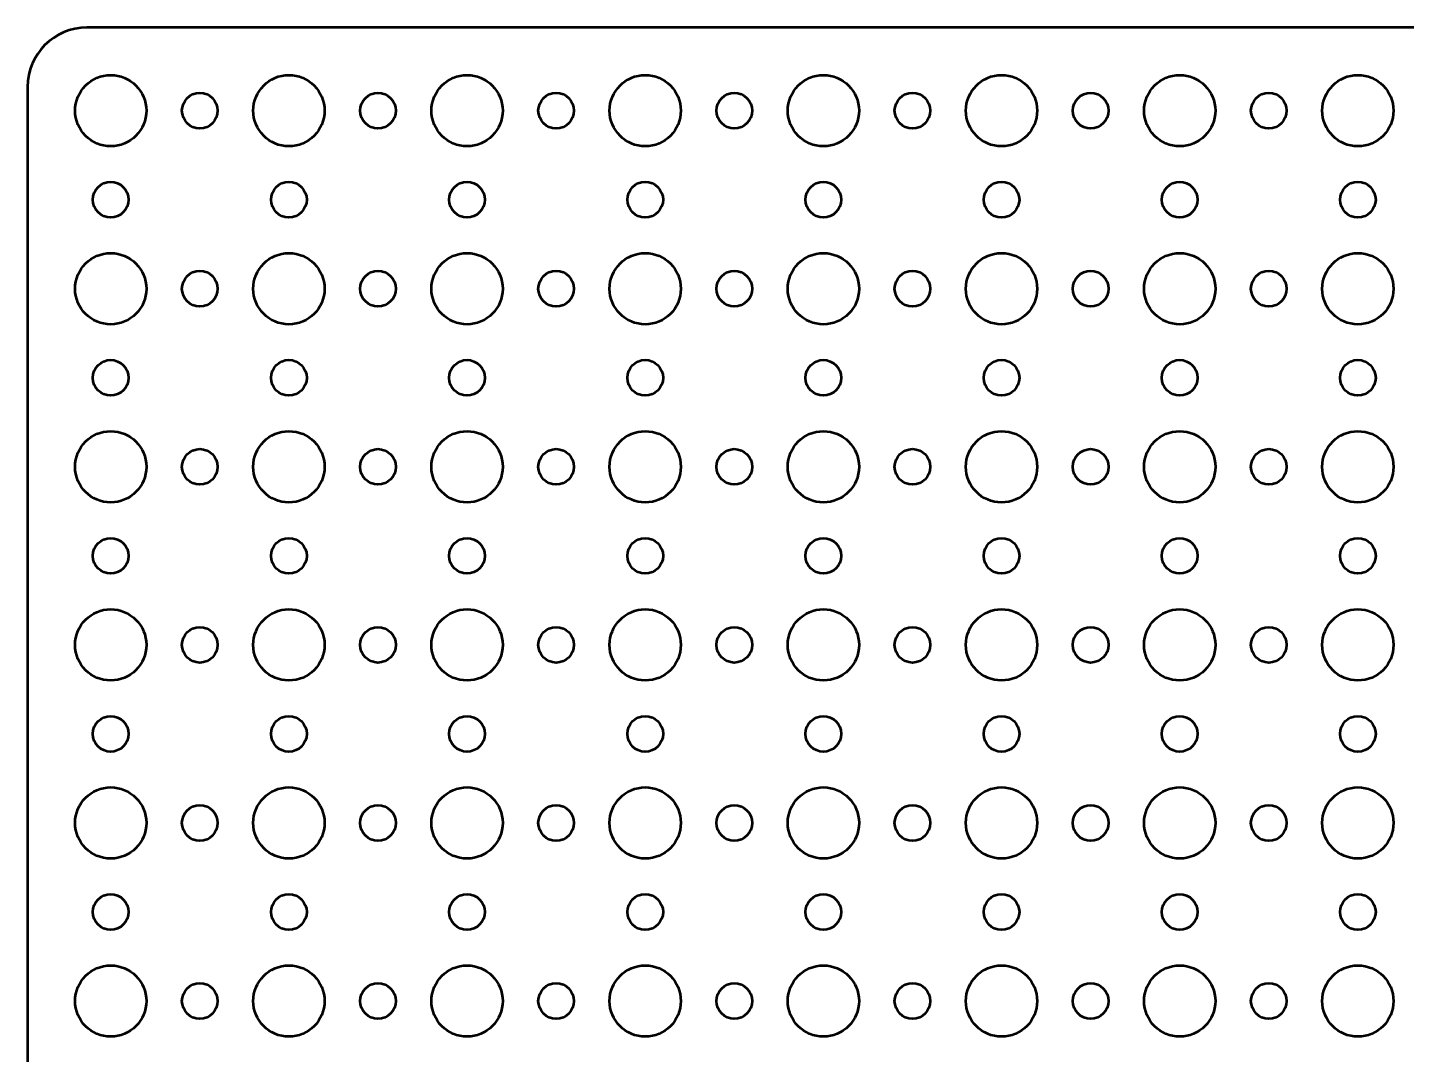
# Model space of a CAD drawing. Header units: centimetres. Extents: x -57 to 52, y -52 to 59.
# Drawn here: x -48.7 to -37.09, y -1.95 to 6.7 of the extents above; entities that cross this region are included whole.
import ezdxf

# ---------------------------------------------------------------- set-up
doc = ezdxf.new("R2010")
doc.units = ezdxf.units.CM
doc.header["$MEASUREMENT"] = 0
doc.layers.add('Layer 1', color=7, linetype='Continuous')

msp = doc.modelspace()

# ---------------------------------------------------------------- linework, layer by layer
at = {"layer": 'Layer 1', "lineweight": 53}
for centre, major_axis in [((-47.99999, 5.99999), (0, 0.30001)), ((-46.49999, 5.99999), (0, 0.30001)), ((-44.99999, 5.99999), (0, 0.30001)), ((-43.49999, 5.99999), (0, 0.30001)), ((-41.99999, 5.99999), (0, 0.30001)), ((-40.49999, 5.99999), (0, 0.30001)), ((-38.99999, 5.99999), (0, 0.30001)), ((-37.49999, 5.99999), (0, 0.30001)), ((-47.25, 6), (0, 0.15)), ((-45.75, 6), (0, 0.15)), ((-44.25, 6), (0, 0.15)), ((-42.75, 6), (0, 0.15)), ((-41.25, 6), (0, 0.15)), ((-39.75, 6), (0, 0.15)), ((-38.25, 6), (0, 0.15)), ((-48, 5.25), (0, 0.15)), ((-46.5, 5.25), (0, 0.15)), ((-45, 5.25), (0, 0.15)), ((-43.5, 5.25), (0, 0.15)), ((-42, 5.25), (0, 0.15)), ((-40.5, 5.25), (0, 0.15)), ((-39, 5.25), (0, 0.15)), ((-37.5, 5.25), (0, 0.15)), ((-47.99999, 4.49999), (0, 0.30001)), ((-46.49999, 4.49999), (0, 0.30001)), ((-44.99999, 4.49999), (0, 0.30001)), ((-43.49999, 4.49999), (0, 0.30001)), ((-41.99999, 4.49999), (0, 0.30001)), ((-40.49999, 4.49999), (0, 0.30001)), ((-38.99999, 4.49999), (0, 0.30001)), ((-37.49999, 4.49999), (0, 0.30001)), ((-47.25, 4.5), (0, 0.15)), ((-45.75, 4.5), (0, 0.15)), ((-44.25, 4.5), (0, 0.15)), ((-42.75, 4.5), (0, 0.15)), ((-41.25, 4.5), (0, 0.15)), ((-39.75, 4.5), (0, 0.15)), ((-38.25, 4.5), (0, 0.15)), ((-48, 3.75), (0, 0.15)), ((-46.5, 3.75), (0, 0.15)), ((-45, 3.75), (0, 0.15)), ((-43.5, 3.75), (0, 0.15)), ((-42, 3.75), (0, 0.15)), ((-40.5, 3.75), (0, 0.15)), ((-39, 3.75), (0, 0.15)), ((-37.5, 3.75), (0, 0.15)), ((-47.99999, 2.99999), (0, 0.30001)), ((-46.49999, 2.99999), (0, 0.30001)), ((-44.99999, 2.99999), (0, 0.30001)), ((-43.49999, 2.99999), (0, 0.30001)), ((-41.99999, 2.99999), (0, 0.30001)), ((-40.49999, 2.99999), (0, 0.30001)), ((-38.99999, 2.99999), (0, 0.30001)), ((-37.49999, 2.99999), (0, 0.30001)), ((-47.25, 3), (0, 0.15)), ((-45.75, 3), (0, 0.15)), ((-44.25, 3), (0, 0.15)), ((-42.75, 3), (0, 0.15)), ((-41.25, 3), (0, 0.15)), ((-39.75, 3), (0, 0.15)), ((-38.25, 3), (0, 0.15)), ((-48, 2.25), (0, 0.15)), ((-46.5, 2.25), (0, 0.15)), ((-45, 2.25), (0, 0.15)), ((-43.5, 2.25), (0, 0.15)), ((-42, 2.25), (0, 0.15)), ((-40.5, 2.25), (0, 0.15)), ((-39, 2.25), (0, 0.15)), ((-37.5, 2.25), (0, 0.15)), ((-47.99999, 1.49999), (0, 0.30001)), ((-46.49999, 1.49999), (0, 0.30001)), ((-44.99999, 1.49999), (0, 0.30001)), ((-43.49999, 1.49999), (0, 0.30001)), ((-41.99999, 1.49999), (0, 0.30001)), ((-40.49999, 1.49999), (0, 0.30001)), ((-38.99999, 1.49999), (0, 0.30001)), ((-37.49999, 1.49999), (0, 0.30001)), ((-47.25, 1.5), (0, 0.15)), ((-45.75, 1.5), (0, 0.15)), ((-44.25, 1.5), (0, 0.15)), ((-42.75, 1.5), (0, 0.15)), ((-41.25, 1.5), (0, 0.15)), ((-39.75, 1.5), (0, 0.15)), ((-38.25, 1.5), (0, 0.15)), ((-48, 0.75), (0, 0.15)), ((-46.5, 0.75), (0, 0.15)), ((-45, 0.75), (0, 0.15)), ((-43.5, 0.75), (0, 0.15)), ((-42, 0.75), (0, 0.15)), ((-40.5, 0.75), (0, 0.15)), ((-39, 0.75), (0, 0.15)), ((-37.5, 0.75), (0, 0.15)), ((-47.99999, -0.00001), (0, 0.30001)), ((-46.49999, -0.00001), (0, 0.30001)), ((-44.99999, -0.00001), (0, 0.30001)), ((-43.49999, -0.00001), (0, 0.30001)), ((-41.99999, -0.00001), (0, 0.30001)), ((-40.49999, -0.00001), (0, 0.30001)), ((-38.99999, -0.00001), (0, 0.30001)), ((-37.49999, -0.00001), (0, 0.30001)), ((-47.25, 0), (0, 0.15)), ((-45.75, 0), (0, 0.15)), ((-44.25, 0), (0, 0.15)), ((-42.75, 0), (0, 0.15)), ((-41.25, 0), (0, 0.15)), ((-39.75, 0), (0, 0.15)), ((-38.25, 0), (0, 0.15)), ((-48, -0.75), (0, 0.15)), ((-46.5, -0.75), (0, 0.15)), ((-45, -0.75), (0, 0.15)), ((-43.5, -0.75), (0, 0.15)), ((-42, -0.75), (0, 0.15)), ((-40.5, -0.75), (0, 0.15)), ((-39, -0.75), (0, 0.15)), ((-37.5, -0.75), (0, 0.15)), ((-47.99999, -1.50001), (0, 0.30001)), ((-46.49999, -1.50001), (0, 0.30001)), ((-44.99999, -1.50001), (0, 0.30001)), ((-43.49999, -1.50001), (0, 0.30001)), ((-41.99999, -1.50001), (0, 0.30001)), ((-40.49999, -1.50001), (0, 0.30001)), ((-38.99999, -1.50001), (0, 0.30001)), ((-37.49999, -1.50001), (0, 0.30001)), ((-47.25, -1.5), (0, 0.15)), ((-45.75, -1.5), (0, 0.15)), ((-44.25, -1.5), (0, 0.15)), ((-42.75, -1.5), (0, 0.15)), ((-41.25, -1.5), (0, 0.15)), ((-39.75, -1.5), (0, 0.15)), ((-38.25, -1.5), (0, 0.15))]:
    msp.add_ellipse(centre, major_axis=major_axis, ratio=1, dxfattribs=at)
msp.add_open_spline([(-48.7, -10.7), (-48.7, -10.7), (-48.7, 6.2), (-48.7, 6.2), (-48.7, 6.2), (-48.7, 6.47614), (-48.47614, 6.7), (-48.2, 6.7), (-48.2, 6.7), (-48.2, 6.7), (51.2, 6.7), (51.2, 6.7), (51.2, 6.7), (51.47614, 6.7), (51.7, 6.47614), (51.7, 6.2), (51.7, 6.2), (51.7, 6.2), (51.7, -10.7), (51.7, -10.7), (51.7, -10.7), (51.7, -10.97614), (51.47614, -11.2), (51.2, -11.2), (51.2, -11.2), (51.2, -11.2), (-48.2, -11.2), (-48.2, -11.2), (-48.2, -11.2), (-48.47614, -11.2), (-48.7, -10.97614), (-48.7, -10.7)], degree=3, knots=[0, 0, 0, 0, 0.11111111, 0.11111111, 0.11111111, 0.11111111, 0.22222222, 0.22222222, 0.22222222, 0.22222222, 0.33333333, 0.33333333, 0.33333333, 0.33333333, 0.44444444, 0.44444444, 0.44444444, 0.44444444, 0.55555556, 0.55555556, 0.55555556, 0.55555556, 0.66666667, 0.66666667, 0.66666667, 0.66666667, 0.77777778, 0.77777778, 0.77777778, 0.77777778, 1, 1, 1, 1], dxfattribs=at)

doc.saveas('drawing.dxf')
